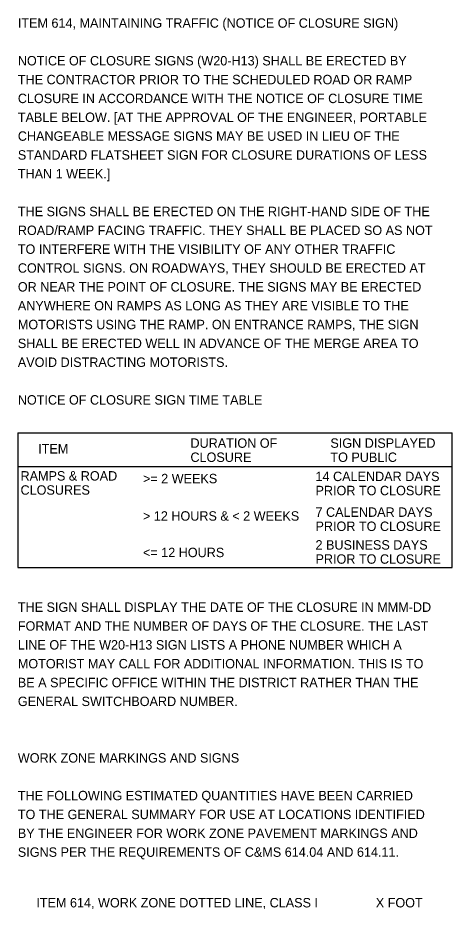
# Model space of a CAD drawing. Extents: x -9.2 to 51, y -17.1 to 25.5.
# Drawn here: x 9.82 to 16.27, y -17.1 to -3.85 of the extents above; entities that cross this region are included whole.
import ezdxf

# ---------------------------------------------------------------- set-up
doc = ezdxf.new("R2010")
doc.units = 0
doc.layers.add('SH_Text', color=7, linetype='Continuous')

msp = doc.modelspace()

# ---------------------------------------------------------------- linework, layer by layer
at = {"layer": 'SH_Text'}
for p, q in [((9.82, -10.02), (16.269, -10.02)), ((9.82, -10.02), (9.82, -12.02)), ((16.269, -12.02), (16.269, -10.02)), ((9.82, -10.52), (16.269, -10.52)), ((9.82, -12.02), (16.269, -12.02))]:
    msp.add_line(p, q, dxfattribs=at)

# ---------------------------------------------------------------- texts
for s, p in [('ITEM 614, MAINTAINING TRAFFIC (NOTICE OF CLOSURE SIGN)', (9.82, -4)), ('NOTICE OF CLOSURE SIGNS (W20-H13) SHALL BE ERECTED BY', (9.82, -4.56)), ('THE CONTRACTOR PRIOR TO THE SCHEDULED ROAD OR RAMP', (9.82, -4.84)), ('CLOSURE IN ACCORDANCE WITH THE NOTICE OF CLOSURE TIME', (9.82, -5.12)), ('TABLE BELOW. [AT THE APPROVAL OF THE ENGINEER, PORTABLE', (9.82, -5.4)), ('CHANGEABLE MESSAGE SIGNS MAY BE USED IN LIEU OF THE', (9.82, -5.68)), ('STANDARD FLATSHEET SIGN FOR CLOSURE DURATIONS OF LESS', (9.82, -5.96)), ('THAN 1 WEEK.]', (9.82, -6.24)), ('THE SIGNS SHALL BE ERECTED ON THE RIGHT-HAND SIDE OF THE', (9.82, -6.8)), ('ROAD/RAMP FACING TRAFFIC. THEY SHALL BE PLACED SO AS NOT', (9.82, -7.08)), ('TO INTERFERE WITH THE VISIBILITY OF ANY OTHER TRAFFIC', (9.82, -7.36)), ('CONTROL SIGNS. ON ROADWAYS, THEY SHOULD BE ERECTED AT', (9.82, -7.64)), ('OR NEAR THE POINT OF CLOSURE. THE SIGNS MAY BE ERECTED', (9.82, -7.92)), ('ANYWHERE ON RAMPS AS LONG AS THEY ARE VISIBLE TO THE', (9.82, -8.2)), ('MOTORISTS USING THE RAMP. ON ENTRANCE RAMPS, THE SIGN', (9.82, -8.48)), ('SHALL BE ERECTED WELL IN ADVANCE OF THE MERGE AREA TO', (9.82, -8.76)), ('AVOID DISTRACTING MOTORISTS.', (9.82, -9.04)), ('NOTICE OF CLOSURE SIGN TIME TABLE', (9.82, -9.6)), ('ITEM', (10.122, -10.327)), ('DURATION OF', (12.383, -10.242)), ('SIGN DISPLAYED ', (14.461, -10.242)), ('CLOSURE', (12.383, -10.452)), ('TO PUBLIC', (14.461, -10.452)), ('RAMPS & ROAD', (9.86, -10.729)), ('14 CALENDAR DAYS', (14.24, -10.737)), ('>= 2 WEEKS', (11.678, -10.769)), ('CLOSURES', (9.86, -10.939)), ('PRIOR TO CLOSURE', (14.24, -10.947)), ('7 CALENDAR DAYS', (14.24, -11.268)), ('> 12 HOURS & < 2 WEEKS', (11.678, -11.325)), ('PRIOR TO CLOSURE', (14.24, -11.478)), ('2 BUSINESS DAYS', (14.24, -11.755)), ('<= 12 HOURS', (11.678, -11.867)), ('PRIOR TO CLOSURE', (14.24, -11.965)), ('THE SIGN SHALL DISPLAY THE DATE OF THE CLOSURE IN MMM-DD', (9.82, -12.68)), ('FORMAT AND THE NUMBER OF DAYS OF THE CLOSURE. THE LAST', (9.82, -12.96)), ('LINE OF THE W20-H13 SIGN LISTS A PHONE NUMBER WHICH A', (9.82, -13.24)), ('MOTORIST MAY CALL FOR ADDITIONAL INFORMATION. THIS IS TO', (9.82, -13.52)), ('BE A SPECIFIC OFFICE WITHIN THE DISTRICT RATHER THAN THE', (9.82, -13.8)), ('GENERAL SWITCHBOARD NUMBER.', (9.82, -14.08)), ('WORK ZONE MARKINGS AND SIGNS', (9.82, -14.92)), ('THE FOLLOWING ESTIMATED QUANTITIES HAVE BEEN CARRIED', (9.82, -15.48)), ('TO THE GENERAL SUMMARY FOR USE AT LOCATIONS IDENTIFIED', (9.82, -15.76)), ('BY THE ENGINEER FOR WORK ZONE PAVEMENT MARKINGS AND', (9.82, -16.04)), ('SIGNS PER THE REQUIREMENTS OF C&MS 614.04 AND 614.11.', (9.82, -16.32)), ('ITEM 614, WORK ZONE DOTTED LINE, CLASS I            ', (10.095, -17.072)), ('X FOOT', (15.135, -17.072))]:
    msp.add_text(s, height=0.14, dxfattribs=at).set_placement(p)

doc.saveas('drawing.dxf')
